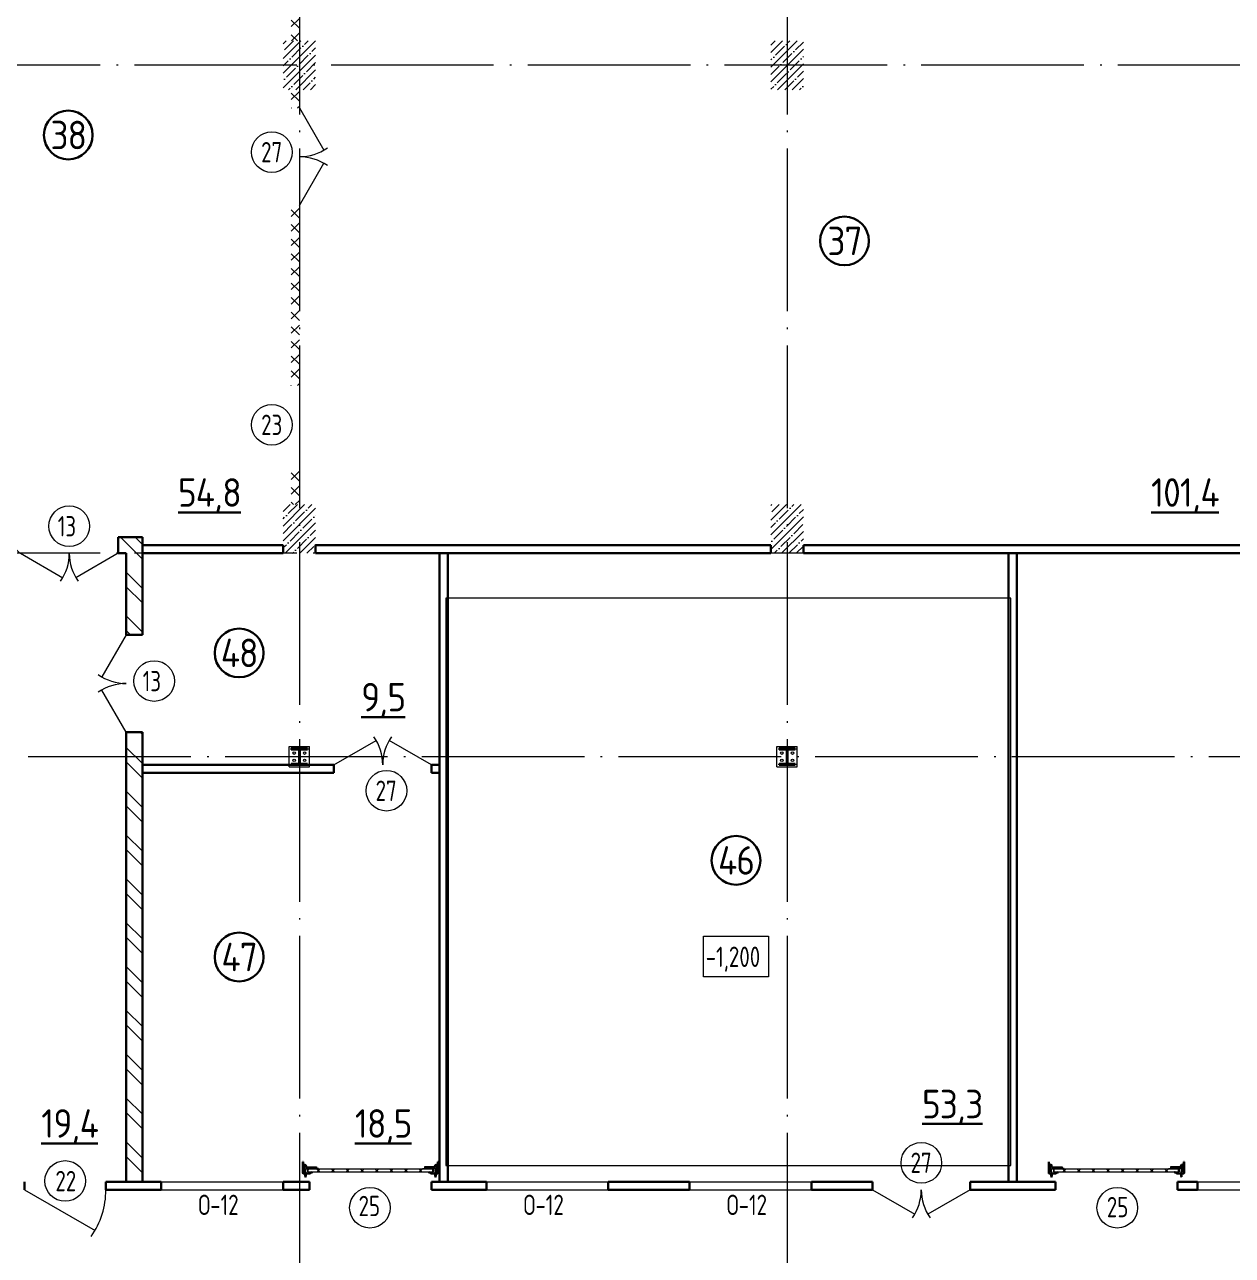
# Model space of a CAD drawing. Extents: x -965262 to 1142518, y -357520 to 71675.
# Drawn here: x -832487 to -817630, y -231983 to -216852 of the extents above; entities that cross this region are included whole.
import ezdxf

# ---------------------------------------------------------------- set-up
doc = ezdxf.new("R2010")
doc.units = 0
doc.header["$LTSCALE"] = 10
doc.linetypes.add('DOTE', pattern=[2.42, 2, -0.2, 0.02, -0.2])
doc.layers.get('0').update_dxf_attribs({"linetype": 'CONTINUOUS', "lineweight": 30})
doc.layers.add('DOTE', color=7, linetype='DOTE', lineweight=9)
doc.styles.add('GOST 2.304', font='isocpeur.ttf', dxfattribs={"width": 0.75, "height": 250})
doc.styles.add('GOST-2.304_Type-B', font='isocpeur.ttf', dxfattribs={"width": 0.9})
doc.styles.get("Standard").update_dxf_attribs({"font": 'isocpeur.ttf', "height": 300})
pattern_1 = [(45, (-832859.33, -273086.6), (-89.80256, 89.80256), []), (45, (-832769.53, -273086.6), (-89.80256, 89.80256), [158.75, -31.75, 0, -31.75])]

# ---------------------------------------------------------------- blocks, each defined once
blk = doc.blocks.new('MC2')
at = {"lineweight": 15}
for p, q in [((68127, 41566), (68127, 39900)), ((69794, 41566), (68127, 41566)), ((69794, 41566), (69794, 39900)), ((69794, 39900), (68127, 39900))]:
    blk.add_line(p, q, dxfattribs=at)
for p, q in [((69627, 41400), (68294, 41400)), ((68294, 41400), (68294, 41320)), ((69627, 41400), (69627, 41320)), ((68934, 41320), (68294, 41320)), ((68934, 41320), (68934, 40146)), ((69627, 41320), (68987, 41320)), ((68987, 41320), (68987, 40146)), ((68934, 40146), (68294, 40146)), ((68294, 40146), (68294, 40066)), ((69627, 40066), (68294, 40066)), ((69627, 40146), (68987, 40146)), ((69627, 40146), (69627, 40066))]:
    blk.add_line(p, q)
for centre in [(68527, 41033), (68527, 40433), (69394, 41033), (69394, 40433)]:
    blk.add_circle(centre, 107, dxfattribs=at)
blk = doc.blocks.new('anchor.bolt')
for p, q in [((-0.07, 0), (-0.07, -0.72)), ((0.07, 0), (0.07, -0.06)), ((-0.1, -0.04), (-0.07, -0.03)), ((-0.1, -0.04), (0.09, -0.06)), ((0.07, -0.07), (-0.1, -0.04)), ((-0.1, -0.11), (-0.07, -0.1)), ((-0.1, -0.11), (0.09, -0.13)), ((0.07, -0.14), (-0.1, -0.11)), ((-0.1, -0.18), (-0.07, -0.17)), ((-0.1, -0.18), (0.09, -0.2)), ((0.07, -0.21), (-0.1, -0.18)), ((-0.1, -0.25), (-0.07, -0.24)), ((-0.1, -0.25), (0.09, -0.27)), ((0.07, -0.28), (-0.1, -0.25)), ((-0.1, -0.32), (-0.07, -0.31)), ((-0.1, -0.32), (0.09, -0.34)), ((0.07, -0.35), (-0.1, -0.32)), ((-0.1, -0.39), (-0.07, -0.38)), ((-0.1, -0.39), (0.09, -0.41)), ((0.07, -0.42), (-0.1, -0.39)), ((-0.1, -0.46), (-0.07, -0.45)), ((-0.1, -0.46), (0.09, -0.48)), ((0.07, -0.49), (-0.1, -0.46)), ((-0.1, -0.53), (-0.07, -0.52)), ((-0.1, -0.53), (0.09, -0.55)), ((0.07, -0.56), (-0.1, -0.53)), ((-0.09, -0.6), (-0.07, -0.59)), ((-0.09, -0.6), (0.09, -0.62)), ((0.07, -0.63), (-0.09, -0.6)), ((-0.07, -0.72), (0, -0.8)), ((-0.04, -0.62), (-0.06, -0.63)), ((-0.06, -0.64), (-0.06, -0.63)), ((-0.06, -0.73), (-0.06, -0.64)), ((0, -0.79), (-0.06, -0.73)), ((-0.01, -0.63), (-0.04, -0.62)), ((-0.03, -0.63), (0, -0.79)), ((-0.03, -0.63), (0.01, -0.78)), ((-0.02, -0.63), (0.01, -0.77)), ((-0.01, -0.63), (0.02, -0.76)), ((0.03, -0.69), (-0.01, -0.63)), ((0, -0.64), (0.03, -0.75)), ((0, -0.8), (0.07, -0.72)), ((0, -0.79), (0.03, -0.74)), ((0.01, -0.66), (0.03, -0.74)), ((0.03, -0.74), (0.03, -0.69)), ((0.07, -0.06), (0.09, -0.06)), ((0.09, -0.06), (0.07, -0.07)), ((0.07, -0.07), (0.07, -0.13)), ((0.07, -0.13), (0.09, -0.13)), ((0.09, -0.13), (0.07, -0.14)), ((0.07, -0.14), (0.07, -0.2)), ((0.07, -0.2), (0.09, -0.2)), ((0.09, -0.2), (0.07, -0.21)), ((0.07, -0.21), (0.07, -0.27)), ((0.07, -0.27), (0.09, -0.27)), ((0.09, -0.27), (0.07, -0.28)), ((0.07, -0.28), (0.07, -0.34)), ((0.07, -0.33), (0.09, -0.34)), ((0.09, -0.34), (0.07, -0.35)), ((0.07, -0.35), (0.07, -0.41)), ((0.07, -0.4), (0.09, -0.41)), ((0.09, -0.41), (0.07, -0.42)), ((0.07, -0.42), (0.07, -0.48)), ((0.07, -0.47), (0.09, -0.48)), ((0.09, -0.48), (0.07, -0.49)), ((0.07, -0.49), (0.07, -0.55)), ((0.07, -0.55), (0.09, -0.55)), ((0.09, -0.55), (0.07, -0.56)), ((0.07, -0.56), (0.07, -0.62)), ((0.09, -0.62), (0.07, -0.63)), ((0.07, -0.62), (0.09, -0.62)), ((0.07, -0.63), (0.07, -0.72))]:
    blk.add_line(p, q)
blk.add_arc((0.16, -0.64), 0.222, 187.9982, 219.836)
blk = doc.blocks.new('Крепеж_ворот')
at = {"lineweight": 15}
h = blk.add_hatch(dxfattribs=at)
h.set_pattern_fill('ANSI31', color=256, scale=2, angle=180)
h.set_pattern_definition([(225, (746089.599, 74802.7244), (4.49013, -4.49013), [])])
h.paths.add_polyline_path([(746087, 74804), (746087, 74802), (746091, 74802), (746094, 74802), (746094, 74804)], flags=17)
h.paths.add_polyline_path([(746116, 74802, 0.165118), (746120, 74803), (746124, 74806, -0.301689), (746131, 74807), (746135, 74805, 0.130081), (746138, 74804), (746142, 74804), (746142, 74806), (746138, 74806, -0.130081), (746136, 74807), (746133, 74809, 0.301689), (746123, 74808), (746118, 74805, -0.165112), (746116, 74804), (746064, 74804, -0.414223), (746061, 74807), (746061, 74868), (746059, 74868), (746059, 74869), (746059, 74870), (746059, 74870), (746059, 74871), (746059, 74872), (746059, 74872), (746059, 74873), (746059, 74874), (746059, 74875), (746059, 74876), (746059, 74876), (746059, 74877), (746059, 74877), (746059, 74878), (746059, 74879), (746059, 74879), (746061, 74879), (746061, 74945), (746058, 74945), (746058, 74807, 0.41422), (746064, 74802)])
h = blk.add_hatch(dxfattribs=at)
h.set_pattern_fill('ANSI31', color=256, scale=2, angle=90)
h.set_pattern_definition([(135, (736343.8085, 75928.334), (-4.490128, -4.490128), [])])
edge = h.paths.add_edge_path()
edge.add_ellipse((746065, 74838), major_axis=(-1.67, 1.67), ratio=1, start_angle=45, end_angle=135, ccw=False)
edge.add_line((746063, 74838), (746063, 74868))
edge.add_line((746063, 74868), (746061, 74868))
edge.add_line((746061, 74868), (746061, 74838))
edge.add_ellipse((746065, 74838), major_axis=(-2.89, 2.89), ratio=1, start_angle=45, end_angle=135)
edge.add_line((746065, 74834), (746097, 74834))
edge.add_line((746097, 74834), (746097, 74836))
edge.add_line((746097, 74836), (746065, 74836))
edge = h.paths.add_edge_path()
edge.add_ellipse((746065, 74890), major_axis=(2.89, 2.89), ratio=1, start_angle=106, end_angle=135)
edge.add_line((746061, 74890), (746061, 74879))
edge.add_line((746061, 74879), (746063, 74879))
edge.add_line((746063, 74879), (746063, 74890))
edge.add_ellipse((746065, 74890), major_axis=(-1.67, 1.67), ratio=1, start_angle=16, end_angle=45, ccw=False)
edge.add_line((746063, 74891), (746070, 74904))
edge.add_ellipse((746079, 74899), major_axis=(7.45, 7.45), ratio=1, start_angle=-3, end_angle=106, ccw=False)
edge.add_line((746087, 74906), (746097, 74894))
edge.add_line((746097, 74894), (746099, 74895))
edge.add_line((746099, 74895), (746088, 74907))
edge.add_ellipse((746079, 74899), major_axis=(8.67, 8.67), ratio=1, start_angle=-3, end_angle=106)
edge.add_line((746068, 74905), (746062, 74892))
h = blk.add_hatch(color=256, dxfattribs=at)
h.dxf.hatch_style = 1
h.paths.add_polyline_path([(746146, 74809), (746143, 74810, 0.10613), (746142, 74810), (746136, 74809, -0.181324), (746135, 74810, 0.335683), (746120, 74809, -0.119126), (746119, 74809, 0.371631), (746118, 74808), (746118, 74808, 0.451909), (746119, 74807, 0.124341), (746121, 74808, -0.343618), (746134, 74808, 0.181324), (746137, 74808), (746143, 74808, -0.110452), (746143, 74808), (746147, 74807, -0.710497), (746147, 74805), (746143, 74804), (746136, 74804, -0.178994), (746133, 74805, 0.369834), (746130, 74805, -0.178993), (746127, 74804), (746122, 74804, 0.120709), (746122, 74804), (746120, 74803, -0.017147), (746119, 74802, 0.538795), (746120, 74802), (746127, 74802, 0.207608), (746131, 74804, -0.433918), (746132, 74804, 0.207608), (746135, 74802), (746143, 74802, 0.079707), (746143, 74802), (746148, 74804, 0.461502), (746149, 74807, -0.250825), (746149, 74808, -0.128039), (746173, 74816, 0.416657), (746174, 74816), (746174, 74817, 0.409849), (746173, 74817, 0.127248)])
for p, q in [((746058, 74807), (746058, 74945)), ((746058, 74945), (746061, 74945)), ((746061, 74879), (746061, 74945)), ((746068, 74905), (746062, 74892)), ((746070, 74904), (746063, 74891)), ((746087, 74906), (746097, 74894)), ((746088, 74907), (746099, 74895)), ((746059, 74879), (746063, 74879)), ((746059, 74868), (746059, 74879)), ((746059, 74868), (746063, 74868)), ((746061, 74879), (746061, 74890)), ((746061, 74807), (746061, 74868)), ((746061, 74838), (746061, 74868)), ((746063, 74838), (746063, 74890)), ((746064, 74883), (746063, 74883)), ((746064, 74865), (746063, 74865)), ((746064, 74883), (746064, 74874)), ((746067, 74880), (746064, 74883)), ((746064, 74875), (746064, 74873)), ((746064, 74874), (746064, 74865)), ((746067, 74868), (746064, 74865)), ((746064, 74804), (746116, 74804)), ((746064, 74802), (746116, 74802)), ((746097, 74836), (746065, 74836)), ((746097, 74834), (746065, 74834)), ((746067, 74880), (746067, 74875)), ((746067, 74873), (746067, 74868)), ((746079, 74806), (746102, 74806)), ((746079, 74806), (746079, 74804)), ((746079, 74804), (746102, 74804)), ((746082, 74814), (746081, 74813)), ((746081, 74813), (746081, 74806)), ((746099, 74814), (746082, 74814)), ((746086, 74813), (746086, 74806)), ((746095, 74813), (746095, 74806)), ((746097, 74894), (746099, 74895)), ((746097, 74834), (746097, 74836)), ((746099, 74814), (746100, 74813)), ((746100, 74813), (746100, 74806)), ((746102, 74806), (746102, 74804)), ((746118, 74805), (746123, 74808)), ((746120, 74803), (746124, 74806)), ((746135, 74805), (746131, 74807)), ((746136, 74807), (746133, 74809)), ((746142, 74806), (746138, 74806)), ((746138, 74804), (746142, 74804)), ((746142, 74806), (746142, 74804)), ((746142, 74804), (746142, 74806)), ((746143, 74804), (746147, 74805)), ((746143, 74802), (746148, 74804)), ((746174, 74817), (746174, 74816))]:
    blk.add_line(p, q)
for p, q in [((746073, 74842), (746073, 74905)), ((746087, 74899), (746087, 74898)), ((746061, 74879), (746061, 74881)), ((746061, 74834), (746061, 74868)), ((746063, 74883), (746063, 74874)), ((746063, 74874), (746063, 74865)), ((746073, 74896), (746077, 74892)), ((746073, 74851), (746077, 74855)), ((746074, 74886), (746074, 74861)), ((746074, 74880), (746076, 74880)), ((746074, 74867), (746076, 74867)), ((746076, 74886), (746076, 74883)), ((746076, 74883), (746076, 74886)), ((746076, 74886), (746077, 74886)), ((746076, 74864), (746076, 74883)), ((746077, 74873), (746076, 74880)), ((746076, 74880), (746076, 74867)), ((746077, 74873), (746076, 74867)), ((746076, 74864), (746076, 74861)), ((746076, 74864), (746076, 74861)), ((746076, 74861), (746077, 74861)), ((746077, 74886), (746077, 74892)), ((746077, 74861), (746077, 74855)), ((746081, 74898), (746081, 74886)), ((746081, 74849), (746081, 74861)), ((746087, 74898), (746082, 74898)), ((746082, 74886), (746087, 74886)), ((746082, 74861), (746087, 74861)), ((746087, 74849), (746082, 74849)), ((746087, 74886), (746087, 74898)), ((746087, 74886), (746098, 74886)), ((746087, 74849), (746087, 74861)), ((746087, 74861), (746098, 74861)), ((746087, 74847), (746087, 74849)), ((746099, 74885), (746099, 74883)), ((746099, 74883), (746099, 74864)), ((746099, 74882), (746100, 74882)), ((746099, 74865), (746100, 74865)), ((746099, 74862), (746099, 74864)), ((746100, 74861), (746100, 74886)), ((746100, 74886), (746110, 74886)), ((746100, 74861), (746110, 74861)), ((746110, 74861), (746110, 74886)), ((746110, 74881), (746225, 74881)), ((746110, 74865), (746212, 74865)), ((746114, 74877), (746225, 74877)), ((746250, 74859), (746250, 74863))]:
    blk.add_line(p, q, dxfattribs=at)
at = {"lineweight": 15, "ltscale": 0.5}
for p, q in [((746076, 74886), (746074, 74886)), ((746076, 74861), (746074, 74861))]:
    blk.add_line(p, q, dxfattribs=at)
at = {"lineweight": 15, "extrusion": (-1.7375e-14, 1, 0)}
for p, q in [((746113, 74884), (746225, 74884)), ((746113, 74863), (746113, 74884)), ((746113, 74863), (746136, 74863)), ((746117, 74857), (746117, 74829)), ((746117, 74826), (746119, 74823)), ((746119, 74823), (746123, 74825)), ((746121, 74857), (746121, 74829)), ((746123, 74825), (746121, 74828)), ((746123, 74863), (746123, 74863)), ((746250, 74863), (746123, 74863)), ((746250, 74859), (746123, 74859)), ((746124, 74840), (746124, 74849)), ((746136, 74882), (746157, 74882)), ((746136, 74863), (746136, 74882)), ((746157, 74882), (746157, 74863)), ((746157, 74863), (746212, 74863))]:
    blk.add_line(p, q, dxfattribs=at)
at = {"lineweight": 15, "ltscale": 0.5, "extrusion": (-1.7375e-14, 1, 0)}
for p, q in [((746113, 74880), (746225, 74880)), ((746136, 74866), (746113, 74866)), ((746115, 74871), (746120, 74871)), ((746121, 74857), (746117, 74857)), ((746117, 74852), (746117, 74854)), ((746121, 74840), (746117, 74840)), ((746117, 74837), (746117, 74835)), ((746121, 74829), (746117, 74829)), ((746120, 74839), (746120, 74850)), ((746124, 74848), (746120, 74848)), ((746124, 74841), (746120, 74841)), ((746123, 74869), (746123, 74863)), ((746123, 74863), (746123, 74859)), ((746140, 74863), (746140, 74859)), ((746153, 74863), (746153, 74859)), ((746212, 74866), (746157, 74866)), ((746173, 74863), (746173, 74859))]:
    blk.add_line(p, q, dxfattribs=at)
at = {"lineweight": 15, "extrusion": (-2.77556e-16, -1, 0)}
for p, q in [((746225, 74866), (746114, 74866)), ((746128, 74866), (746128, 74863)), ((746138, 74866), (746138, 74863)), ((746164, 74866), (746164, 74863)), ((746174, 74866), (746174, 74863)), ((746201, 74866), (746201, 74863)), ((746210, 74866), (746210, 74863)), ((746225, 74884), (746225, 74863))]:
    blk.add_line(p, q, dxfattribs=at)
at = {"extrusion": (-1, -4.26669e-14, 0)}
for p, q in [((746118, 74808), (746118, 74808)), ((746136, 74809), (746142, 74810)), ((746143, 74808), (746137, 74808)), ((746143, 74810), (746146, 74809)), ((746147, 74807), (746143, 74808))]:
    blk.add_line(p, q, dxfattribs=at)
at = {"extrusion": (-1, -4.2422e-14, 1.22461e-16)}
for p, q in [((746119, 74803), (746122, 74804)), ((746127, 74802), (746120, 74802)), ((746122, 74804), (746127, 74804)), ((746143, 74802), (746135, 74802)), ((746136, 74804), (746143, 74804))]:
    blk.add_line(p, q, dxfattribs=at)
at = {"lineweight": 15}
for centre, radius, start, end in [((746079, 74899), 8.28, 0, 136.0097), ((746079, 74847), 8.28, 223.9903, 0), ((746077, 74883), 0.956, 180, 270), ((746077, 74883), 0.75, 180, 270), ((746077, 74864), 0.956, 90, 180), ((746077, 74864), 0.75, 90, 180), ((746076, 74892), 0.375, 0, 45), ((746076, 74855), 0.375, 315, 0), ((746082, 74898), 0.375, 91, 180), ((746082, 74886), 0.75, 180, 270), ((746082, 74861), 0.75, 90, 180), ((746082, 74849), 0.375, 180, 269), ((746098, 74885), 0.375, 0, 90), ((746098, 74862), 0.375, 270, 0), ((746123, 74857), 5.92, 90, 180), ((746123, 74829), 5.92, 180, 199.6464), ((746123, 74857), 1.87, 90, 180), ((746129, 74855), 8.15, 194.9986, 233.9214), ((746129, 74833), 8.15, 126.0786, 165.0014), ((746123, 74829), 1.87, 180, 185.5313)]:
    blk.add_arc(centre, radius, start, end, dxfattribs=at)
for centre, radius, start, end in [((746064, 74807), 5.62, 180, 270), ((746064, 74807), 3.11, 180, 270), ((746082, 74804), 10.4, 68.2753, 87.8782), ((746091, 74798), 16.2, 73.306, 107.292), ((746099, 74804), 10.4, 92.1218, 111.7247), ((746116, 74807), 3.11, 270, 307.5043), ((746116, 74807), 5.62, 270, 307.5043), ((746119, 74808), 0.586, 91.7247, 173.2711), ((746119, 74807), 0.586, 173.2711, 270.547), ((746118, 74812), 3.52, 271.7247, 298.8983), ((746118, 74812), 5.21, 270.547, 298.8983), ((746128, 74799), 12.4, 54.8903, 129.1143), ((746128, 74799), 10.7, 54.8903, 130.7448), ((746128, 74801), 8.97, 60.3534, 127.5043), ((746128, 74801), 8.97, 60.3534, 127.5043), ((746128, 74801), 8.97, 60.3534, 127.5043), ((746128, 74801), 6.46, 60.3534, 127.5043), ((746136, 74811), 3.54, 234.8903, 276), ((746136, 74811), 1.86, 234.8903, 276), ((746138, 74810), 5.62, 240.3534, 270), ((746138, 74810), 3.11, 240.3534, 270), ((746143, 74810), 0.292, 71.7675, 96), ((746143, 74808), 0.292, 70.7873, 96), ((746176, 74761), 56.8, 93.2805, 122.2878), ((746147, 74806), 0.562, 289.2127, 70.7873), ((746147, 74806), 2.25, 288.2291, 27.3228), ((746176, 74765), 50.3, 93.6593, 122.8448), ((746150, 74807), 0.586, 151, 207.3228), ((746173, 74817), 0.6, 4.1357, 93.2805), ((746173, 74816), 0.6, 273.6593, 4.1357)]:
    blk.add_arc(centre, radius, start, end)
at = {"lineweight": 15, "ltscale": 0.5}
for centre, radius, start, end in [((746119, 74852), 2.25, 195, 270), ((746119, 74836), 2.25, 90, 165), ((746119, 74850), 0.375, 0, 90), ((746119, 74839), 0.375, 270, 0)]:
    blk.add_arc(centre, radius, start, end, dxfattribs=at)
at = {"extrusion": (-1.22461e-16, -5.20252e-30, -1)}
for centre, radius, start, end in [((-746120, 74802), 0.187, 270, 62.4687), ((-746122, 74803), 0.586, 62.4687, 90), ((-746127, 74809), 4.69, 229.4077, 270), ((-746127, 74807), 4.69, 223.0863, 270), ((-746131, 74803), 2.32, 49.4077, 130.5923), ((-746131, 74803), 0.637, 43.0863, 136.9137), ((-746135, 74807), 4.69, 270, 316.9137), ((-746136, 74809), 4.69, 270, 310.5923), ((-746143, 74804), 0.292, 250.7873, 270), ((-746143, 74802), 0.292, 251.7709, 270)]:
    blk.add_arc(centre, radius, start, end, dxfattribs=at)
at = {"extrusion": (0, 0, -1)}
for centre, major_axis, start_param, end_param in [((746079, 74899), (8.67, 8.67), 4.433136, 6.335545), ((746079, 74899), (7.45, 7.45), 4.433136, 6.335545), ((746065, 74890), (2.89, 2.89), 3.926991, 4.433136), ((746065, 74838), (-2.89, 2.89), 3.926991, 5.497787), ((746065, 74890), (-1.67, 1.67), 5.497787, 6.003933), ((746065, 74838), (-1.67, 1.67), 3.926991, 5.497787)]:
    blk.add_ellipse(centre, major_axis=major_axis, ratio=1, start_param=start_param, end_param=end_param, dxfattribs=at)
for points in [[(746067, 74875), (746066, 74875), (746064, 74875)], [(746064, 74873), (746066, 74873), (746067, 74873)]]:
    blk.add_rational_spline(points, [1, 1.01284142743, 1], degree=2)
at = {"lineweight": 15, "ltscale": 0.5}
for points, knots in [([(746115, 74871), (746115, 74871), (746114, 74871), (746114, 74871), (746114, 74872), (746113, 74872), (746113, 74872), (746113, 74873), (746113, 74873), (746113, 74873)], [0.37141352, 0.37141352, 0.37141352, 0.37141352, 0.39402571, 0.39402571, 0.41663789, 0.41663789, 0.43959523, 0.43959523, 0.46255257, 0.46255257, 0.46255257, 0.46255257]), ([(746123, 74869), (746123, 74869), (746123, 74869), (746122, 74870), (746122, 74870), (746122, 74871), (746122, 74871), (746121, 74871), (746121, 74871), (746120, 74871)], [0.28027447, 0.28027447, 0.28027447, 0.28027447, 0.30323181, 0.30323181, 0.32618916, 0.32618916, 0.34880134, 0.34880134, 0.37141352, 0.37141352, 0.37141352, 0.37141352])]:
    blk.add_open_spline(points, degree=3, knots=knots, dxfattribs=at)
at = {"lineweight": 15}
for points in [[(746117, 74827), (746117, 74827), (746117, 74826), (746117, 74826)], [(746121, 74828), (746121, 74828), (746121, 74828), (746121, 74829)]]:
    blk.add_open_spline(points, degree=3, dxfattribs=at)
at = {"xscale": -50.80000000000001, "yscale": 50.80000000000001, "zscale": 50.80000000000001}
blk.add_blockref('anchor.bolt', (746091, 74804), dxfattribs=at)

msp = doc.modelspace()

# ---------------------------------------------------------------- hatches: boundary and pattern name
at = {"lineweight": 15}
h = msp.add_hatch(dxfattribs=at)
h.set_pattern_fill('ANSI37', color=30, scale=40, style=0)
h.set_pattern_definition([(45, (-814350.5, -221415.8), (-89.80256, 89.80256), []), (135, (-814350.5, -221415.8), (-89.80256, -89.80256), [])])
h.paths.add_polyline_path([(-814227.4, -221352.5), (-814527.4, -221352.5), (-814527.4, -221452.5), (-814227.4, -221452.5)])
h.paths.add_polyline_path([(-829107.4, -209002.4), (-829207.4, -209002.4), (-829207.4, -209152.4), (-829107.4, -209152.4)], flags=17)
h.paths.add_polyline_path([(-829107.4, -210052.4), (-829207.4, -210052.4), (-829207.4, -210202.4), (-829107.4, -210202.4)])
h.paths.add_polyline_path([(-827556.9, -220677.1), (-827656.9, -220677.1), (-827656.9, -220777.1), (-827656.9, -220877.1), (-827556.9, -220877.1)], flags=17)
h.paths.add_polyline_path([(-827656.9, -220777.1), (-827756.9, -220777.1), (-829107.4, -220777.1), (-829107.4, -220877.1), (-827656.9, -220877.1)], flags=17)
h.paths.add_polyline_path([(-827656.9, -219077.1), (-829107.4, -219077.1), (-829107.4, -219177.1), (-827656.9, -219177.1)], flags=17)
h.paths.add_polyline_path([(-827556.9, -219077.1), (-827656.9, -219077.1), (-827656.9, -219177.1), (-827656.9, -219277.1), (-827556.9, -219277.1)], flags=17)
h.paths.add_polyline_path([(-829107.4, -213552.1), (-829207.4, -213552.1), (-829207.4, -213652.1), (-829107.4, -213652.1)])
h.paths.add_polyline_path([(-829107.4, -214552.1), (-829207.4, -214552.1), (-829207.4, -214652.1), (-829107.4, -214652.1)], flags=17)
h.paths.add_polyline_path([(-829107.4, -206352.1), (-829207.4, -206352.1), (-829207.4, -206552.1), (-829107.4, -206552.1)], flags=17)
h.paths.add_polyline_path([(-829107.4, -208352.1), (-829207.4, -208352.1), (-829207.4, -208552.1), (-829107.4, -208552.1)])
h.paths.add_polyline_path([(-813327.4, -221352.5), (-813328.3, -221352.5), (-813328.3, -221452.5), (-813327.4, -221452.5)])
h.paths.add_polyline_path([(-814227.4, -221352.5), (-814228.3, -221352.5), (-814228.3, -221452.5), (-814227.4, -221452.5)])
h.paths.add_polyline_path([(-816907.4, -214219.4), (-817007.4, -214219.4), (-817007.4, -214222.1), (-816907.4, -214222.1)], flags=17)
h.paths.add_polyline_path([(-817007.4, -214219.4), (-817107.4, -214219.4), (-817107.4, -214222.1), (-817007.4, -214222.1)], flags=17)
h.paths.add_polyline_path([(-817107.4, -214219.4), (-817672.4, -214219.4), (-817672.4, -214222.1), (-817107.4, -214222.1)], flags=16)
h.paths.add_polyline_path([(-817107.4, -214319.4), (-817672.4, -214319.4), (-817672.4, -214322.1), (-817107.4, -214322.1)])
h.paths.add_polyline_path([(-817007.4, -214319.4), (-817107.4, -214319.4), (-817107.4, -214322.1), (-817007.4, -214322.1)])
h.paths.add_polyline_path([(-822162.4, -214219.4), (-822262.4, -214219.4), (-822262.4, -214222.1), (-822162.4, -214222.1)])
h.paths.add_polyline_path([(-821672.4, -214219.4), (-822162.4, -214219.4), (-822162.4, -214222.1), (-821672.4, -214222.1)], flags=17)
h.paths.add_polyline_path([(-821672.4, -214319.4), (-822162.4, -214319.4), (-822162.4, -214322.1), (-821672.4, -214322.1)])
h.paths.add_polyline_path([(-828107.4, -215209.4), (-829107.4, -215209.4), (-829107.4, -215212.1), (-828107.4, -215212.1)])
h.paths.add_polyline_path([(-822162.4, -215209.4), (-823107.4, -215209.4), (-823107.4, -215212.1), (-822162.4, -215212.1)])
h.paths.add_polyline_path([(-823107.4, -215209.4), (-823139.9, -215209.4), (-824107.4, -215209.4), (-824107.4, -215212.1), (-823139.9, -215212.1), (-823107.4, -215212.1)])
h.paths.add_polyline_path([(-828107.4, -215109.4), (-829107.4, -215109.4), (-829107.4, -215112.1), (-828107.4, -215112.1)])
h.paths.add_polyline_path([(-823139.9, -215109.4), (-824107.4, -215109.4), (-824107.4, -215112.1), (-823139.9, -215112.1)], flags=17)
h.paths.add_polyline_path([(-823107.4, -215109.4), (-823139.9, -215109.4), (-823139.9, -215112.1), (-823107.4, -215112.1)], flags=16)
h.paths.add_polyline_path([(-822162.4, -215109.4), (-822262.4, -215109.4), (-823107.4, -215109.4), (-823107.4, -215112.1), (-822162.4, -215112.1)], flags=17)
h.paths.add_polyline_path([(-828107.4, -215109.4), (-828139.9, -215109.4), (-828139.9, -215209.4), (-828107.4, -215209.4)])
h.paths.add_polyline_path([(-824107.4, -215109.4), (-824139.9, -215109.4), (-824139.9, -215209.4), (-824107.4, -215209.4)], flags=16)
h.paths.add_polyline_path([(-829307.4, -213162.1), (-829707.4, -213162.1), (-829707.4, -213164.3), (-829307.4, -213164.3)])
h.paths.add_polyline_path([(-833707.4, -213162.1), (-834497.4, -213162.1), (-834497.4, -213164.3), (-833707.4, -213164.3)])
h.paths.add_polyline_path([(-833707.4, -213062.1), (-834707.4, -213062.1), (-834707.4, -213064.3), (-833707.4, -213064.3)])
h.paths.add_polyline_path([(-829207.4, -213062.1), (-829707.4, -213062.1), (-829707.4, -213064.3), (-829207.4, -213064.3)])
h.paths.add_polyline_path([(-829107.4, -215909.9), (-829207.4, -215909.9), (-829207.4, -215912.1), (-829107.4, -215912.1)])
h.paths.add_polyline_path([(-829107.4, -215309.9), (-829207.4, -215309.9), (-829207.4, -215312.1), (-829107.4, -215312.1)])
h.paths.add_polyline_path([(-829107.4, -209152.4), (-829207.4, -209152.4), (-829207.4, -209159.4), (-829107.4, -209159.4)])
h.paths.add_polyline_path([(-829107.4, -210052.4), (-829207.4, -210052.4), (-829207.4, -210059.4), (-829107.4, -210059.4)], flags=17)
h.paths.add_polyline_path([(-833857.4, -205152.1), (-834407.4, -205152.1), (-834407.4, -205252.1), (-833857.4, -205252.1)])
h.paths.add_polyline_path([(-829307.4, -205152.1), (-829857.4, -205152.1), (-829857.4, -205252.1), (-829307.4, -205252.1)])
h.paths.add_polyline_path([(-828107.4, -205152.1), (-828907.4, -205152.1), (-828907.4, -205252.1), (-828107.4, -205252.1)])
h.paths.add_polyline_path([(-823307.4, -205152.1), (-824107.4, -205152.1), (-824107.4, -205252.1), (-823307.4, -205252.1)])
h.paths.add_polyline_path([(-822107.4, -205152.1), (-822907.4, -205152.1), (-822907.4, -205252.1), (-822107.4, -205252.1)])
h.paths.add_polyline_path([(-817307.4, -205152.1), (-818107.4, -205152.1), (-818107.4, -205252.1), (-817307.4, -205252.1)])
h.paths.add_polyline_path([(-816307.2, -205152.1), (-816907.4, -205152.1), (-816907.4, -205252.1), (-816307.2, -205252.1)])
h.paths.add_polyline_path([(-812707, -205152.1), (-813307.2, -205152.1), (-813307.2, -205252.1), (-812707, -205252.1)])
h.paths.add_polyline_path([(-812607, -204951.7), (-812707, -204951.7), (-812707, -205951.7), (-812607, -205951.7)])
h.paths.add_polyline_path([(-812607, -203502.1), (-812707, -203502.1), (-812707, -203951.7), (-812607, -203951.7)])
h.paths.add_polyline_path([(-812507, -203402.1), (-812707, -203402.1), (-812707, -203502.1), (-812507, -203502.1)])
h.paths.add_polyline_path([(-811157.4, -203402.1), (-811607, -203402.1), (-811607, -203502.1), (-811507, -203502.1), (-811157.4, -203502.1)])
h.paths.add_polyline_path([(-812607, -207951.7), (-812707, -207951.7), (-812707, -208951.7), (-812607, -208951.7), (-812607, -208851.7)])
h.paths.add_polyline_path([(-812507, -208951.7), (-812607, -208951.7), (-812707, -208951.7), (-812707, -209051.7), (-812507, -209051.7)])
h.paths.add_polyline_path([(-811157.4, -208951.7), (-811257.4, -208951.7), (-811607, -208951.7), (-811607, -209051.7), (-811157.4, -209051.7)])
h.paths.add_polyline_path([(-829107.4, -205652.1), (-829207.4, -205652.1), (-829207.4, -206552.1), (-829107.4, -206552.1)])
h.paths.add_polyline_path([(-829107.4, -208552.1), (-829207.4, -208552.1), (-829207.4, -209159.4), (-829107.4, -209159.4)])
h.paths.add_polyline_path([(-829107.4, -210059.4), (-829207.4, -210059.4), (-829207.4, -210159.4), (-829207.4, -210552.1), (-829107.4, -210552.1)])
h.paths.add_polyline_path([(-829107.4, -210552.1), (-829207.4, -210552.1), (-829207.4, -211052.1), (-829107.4, -211052.1)])
h.paths.add_polyline_path([(-829107.4, -211652.1), (-829207.4, -211652.1), (-829207.4, -212552.1), (-829107.4, -212552.1)])
h.paths.add_polyline_path([(-829107.4, -212552.1), (-829207.4, -212552.1), (-829207.4, -213552.1), (-829107.4, -213552.1)])
h.paths.add_polyline_path([(-829207.4, -213064.3), (-829707.4, -213064.3), (-829707.4, -213164.3), (-829207.4, -213164.3)])
h.paths.add_polyline_path([(-833707.4, -213064.3), (-834707.4, -213064.3), (-834707.4, -213164.3), (-833707.4, -213164.3)])
h.paths.add_polyline_path([(-829107.4, -214552.1), (-829207.4, -214552.1), (-829207.4, -215309.9), (-829107.4, -215309.9)])
h.paths.add_polyline_path([(-828139.9, -215109.4), (-829107.4, -215109.4), (-829107.4, -215209.4), (-828139.9, -215209.4)])
h.paths.add_polyline_path([(-823139.9, -215109.4), (-824139.9, -215109.4), (-824139.9, -215209.4), (-823139.9, -215209.4)])
h.paths.add_polyline_path([(-822162.4, -215109.4), (-822262.4, -215109.4), (-823139.9, -215109.4), (-823139.9, -215209.4), (-822162.4, -215209.4)])
h.paths.add_polyline_path([(-822162.4, -214219.4), (-822262.4, -214219.4), (-822262.4, -215109.4), (-822162.4, -215109.4)])
h.paths.add_polyline_path([(-821672.4, -214219.4), (-822162.4, -214219.4), (-822162.4, -214319.4), (-821672.4, -214319.4)])
h.paths.add_polyline_path([(-817007.4, -214219.4), (-817672.4, -214219.4), (-817672.4, -214319.4), (-817007.4, -214319.4)])
h.paths.add_polyline_path([(-816907.4, -214219.4), (-817007.4, -214219.4), (-817007.4, -214319.4), (-817007.4, -214419.4), (-817007.4, -215052.1), (-816907.4, -215052.1)])
h.paths.add_polyline_path([(-816907.4, -216052.1), (-817007.4, -216052.1), (-817007.4, -217052.1), (-816907.4, -217052.1)])
h.paths.add_polyline_path([(-816907.4, -217652.1), (-817007.4, -217652.1), (-817007.4, -218652.1), (-816907.4, -218652.1)])
h.paths.add_polyline_path([(-816907.4, -220652.1), (-817007.4, -220652.1), (-817007.4, -221452.5), (-816907.4, -221452.5)])
h.paths.add_polyline_path([(-815907.4, -221352.5), (-816907.4, -221352.5), (-816907.4, -221452.5), (-815907.4, -221452.5)])
h.paths.add_polyline_path([(-814228.3, -221352.5), (-814907.4, -221352.5), (-814907.4, -221452.5), (-814228.3, -221452.5)])
h.paths.add_polyline_path([(-813103.4, -221352.5), (-813328.3, -221352.5), (-813328.3, -221452.5), (-813228.3, -221452.5), (-813103.4, -221452.5)])
h.paths.add_polyline_path([(-829107.4, -222287.1), (-829207.4, -222287.1), (-829207.4, -222387.1), (-829207.4, -222752.1), (-829107.4, -222752.1)])
h.paths.add_polyline_path([(-829107.4, -221202.1), (-829207.4, -221202.1), (-829207.4, -221287.1), (-829107.4, -221287.1)])
h.paths.add_polyline_path([(-829107.4, -220202.1), (-829207.4, -220202.1), (-829207.4, -221202.1), (-829107.4, -221202.1)])
h.paths.add_polyline_path([(-827656.9, -220777.1), (-827756.9, -220777.1), (-829107.4, -220777.1), (-829107.4, -220877.1), (-827656.9, -220877.1)])
h.paths.add_polyline_path([(-827556.9, -220677.1), (-827656.9, -220677.1), (-827656.9, -220777.1), (-827656.9, -220877.1), (-827556.9, -220877.1)], flags=17)
h.paths.add_polyline_path([(-829107.4, -219202.1), (-829207.4, -219202.1), (-829207.4, -220202.1), (-829107.4, -220202.1)])
h.paths.add_polyline_path([(-829107.4, -219077.1), (-829207.4, -219077.1), (-829207.4, -219177.1), (-829207.4, -219202.1), (-829107.4, -219202.1)])
h.paths.add_polyline_path([(-827656.9, -219077.1), (-829107.4, -219077.1), (-829107.4, -219177.1), (-827656.9, -219177.1)])
h.paths.add_polyline_path([(-827556.9, -219077.1), (-827656.9, -219077.1), (-827656.9, -219177.1), (-827656.9, -219277.1), (-827556.9, -219277.1)], flags=17)
h.paths.add_polyline_path([(-829107.4, -217652.1), (-829207.4, -217652.1), (-829207.4, -217877.1), (-829107.4, -217877.1)])
h.paths.add_polyline_path([(-829107.4, -216552.1), (-829207.4, -216552.1), (-829207.4, -217052.1), (-829107.4, -217052.1)])
h.paths.add_polyline_path([(-829107.4, -215909.9), (-829207.4, -215909.9), (-829207.4, -216010.4), (-829207.4, -216552.1), (-829107.4, -216552.1)])
h.paths.add_polyline_path([(-829307.4, -213164.4), (-829207.4, -213164.4), (-829207.4, -213162.1), (-829307.4, -213162.1)])
h.paths.add_polyline_path([(-834497.4, -213164.4), (-834707.4, -213164.4), (-834707.4, -213162.1), (-834497.4, -213162.1)])
h.paths.add_polyline_path([(-822162.4, -215112.1), (-822262.4, -215112.1), (-822262.4, -215109.4), (-822162.4, -215109.4)])
h = msp.add_hatch(dxfattribs=at)
h.set_pattern_fill('ANSI35', color=256, scale=20, style=0)
h.set_pattern_definition(pattern_1)
h.paths.add_polyline_path([(-828907.4, -217052.1), (-829307.4, -217052.1), (-829307.4, -217652.1), (-828907.4, -217652.1)])
h = msp.add_hatch(dxfattribs=at)
h.set_pattern_fill('ANSI35', color=256, scale=20, style=0)
h.set_pattern_definition(pattern_1)
h.paths.add_polyline_path([(-822907.4, -217052.1), (-823307.4, -217052.1), (-823307.4, -217652.1), (-822907.4, -217652.1)])
h = msp.add_hatch(dxfattribs=at)
h.set_pattern_fill('ANSI32', color=4, scale=40, angle=90)
h.set_pattern_definition([(135, (-1272135.8, -304976.27), (-269.40768, -269.40768), []), (135, (-1272135.8, -304796.67), (-269.40768, -269.40768), [])])
h.paths.add_polyline_path([(-810807.4, -223352.1), (-810477.4, -223352.1), (-810477.4, -223152.1), (-810907.4, -223152.1), (-810907.4, -223352.1), (-811007.4, -223352.1), (-811007.4, -224177.1), (-810807.4, -224177.1)])
h.paths.add_polyline_path([(-808847.4, -222542.1), (-808647.4, -222542.1), (-808647.4, -224177.1), (-808847.4, -224177.1), (-808847.4, -223352.1), (-809277.4, -223352.1), (-809277.4, -223152.1), (-808847.4, -223152.1)])
h.paths.add_polyline_path([(-835757.4, -223840.3), (-835778.9, -223804.5), (-835757.4, -223791.6), (-835757.4, -223352.1), (-834807.4, -223352.1), (-834807.4, -223152.1), (-835957.4, -223152.1), (-835957.4, -226152.1), (-834962.4, -226152.1), (-834962.4, -225952.1), (-834982.4, -225952.1), (-834982.4, -225977.1), (-835232.4, -225977.1), (-835232.4, -225952.1), (-835757.4, -225952.1)])
h.paths.add_polyline_path([(-832537.4, -223152.1), (-834407.4, -223152.1), (-834407.4, -223352.1), (-832537.4, -223352.1)])
h.paths.add_polyline_path([(-832737.4, -225952.1), (-833762.4, -225952.1), (-833762.4, -226152.1), (-832937.4, -226152.1), (-832937.4, -231077.1), (-832737.4, -231077.1)])
h.paths.add_polyline_path([(-831037.4, -225552.1), (-831237.4, -225552.1), (-831237.4, -231077.1), (-831037.4, -231077.1)])
h.paths.add_polyline_path([(-831037.4, -223152.1), (-831337.4, -223152.1), (-831337.4, -223352.1), (-831237.4, -223352.1), (-831237.4, -224352.1), (-831037.4, -224352.1)])
h.paths.add_polyline_path([(-810807.4, -225377.1), (-811007.4, -225377.1), (-811007.4, -225727.1), (-810982.4, -225727.1), (-810982.4, -225977.1), (-811007.4, -225977.1), (-811007.4, -231077.1), (-810807.4, -231077.1)])
h.paths.add_polyline_path([(-808647.4, -225377.1), (-808847.4, -225377.1), (-808847.4, -231077.1), (-808647.4, -231077.1)])
h = msp.add_hatch(dxfattribs=at)
h.set_pattern_fill('ANSI35', color=256, scale=20, style=0)
h.set_pattern_definition(pattern_1)
h.paths.add_polyline_path([(-828907.4, -222752.1), (-829307.4, -222752.1), (-829307.4, -223352.1), (-828907.4, -223352.1)])
h = msp.add_hatch(dxfattribs=at)
h.set_pattern_fill('ANSI35', color=256, scale=20, style=0)
h.set_pattern_definition(pattern_1)
h.paths.add_polyline_path([(-822907.4, -222752.1), (-823307.4, -222752.1), (-823307.4, -223352.1), (-822907.4, -223352.1)])
h = msp.add_hatch(dxfattribs=at)
h.set_pattern_fill('ANSI37', color=256, scale=40, angle=90)
h.set_pattern_definition([(135, (-829592.01, -230940.33), (-89.8026, -89.8026), []), (225, (-829592.01, -230940.33), (89.8026, -89.8026), [])])
h.paths.add_polyline_path([(-828998.8, -230921.2), (-830098.8, -230921.2), (-830098.8, -230961.2), (-828998.8, -230961.2)], flags=16)
h.paths.add_polyline_path([(-827466.1, -230921.2), (-830098.8, -230921.2), (-830098.8, -230961.2), (-827466.1, -230961.2)])
h = msp.add_hatch(dxfattribs=at)
h.set_pattern_fill('ANSI37', color=256, scale=40, angle=90)
h.set_pattern_definition([(135, (-820417.01, -230940.33), (-89.8026, -89.8026), []), (225, (-820417.01, -230940.33), (89.8026, -89.8026), [])])
h.paths.add_polyline_path([(-819823.8, -230921.2), (-820923.8, -230921.2), (-820923.8, -230961.2), (-819823.8, -230961.2)], flags=16)
h.paths.add_polyline_path([(-818291.1, -230921.2), (-820923.8, -230921.2), (-820923.8, -230961.2), (-818291.1, -230961.2)])

# ---------------------------------------------------------------- linework, layer by layer
for p, q in [((-829107.4, -217877.1, -1759.8), (-828807.4, -218396.7, -1759.8)), ((-829107.4, -219077.1, -1759.8), (-828807.4, -218557.5, -1759.8)), ((-832537.4, -223352.1, -1808.5), (-832017.8, -223652.1, -1808.5)), ((-831337.4, -223352.1, -1808.5), (-831857, -223652.1, -1808.5)), ((-831237.4, -224352.1, -1808.5), (-831537.4, -224871.7, -1808.5)), ((-831237.4, -225552.1, -1808.5), (-831537.4, -225032.5, -1808.5)), ((-828682.4, -225952.1, -1808.5), (-828162.8, -225652.1, -1808.5)), ((-827482.4, -225952.1, -1808.5), (-828002, -225652.1, -1808.5)), ((-824135.9, -228058.1), (-823335.9, -228058.1)), ((-824135.9, -228558.1), (-824135.9, -228058.1)), ((-823335.9, -228058.1), (-823335.9, -228558.1)), ((-823335.9, -228558.1), (-824135.9, -228558.1)), ((-827466.1, -230921.2, -1808.5), (-828998.8, -230921.2, -1808.5)), ((-828998.8, -230961.2, -1808.5), (-828998.8, -230921.2, -1808.5)), ((-827466.1, -230961.2, -1808.5), (-828998.8, -230961.2, -1808.5)), ((-827466.1, -230961.2, -1808.5), (-827466.1, -230921.2, -1808.5)), ((-818291.1, -230921.2, -1808.5), (-819823.8, -230921.2, -1808.5)), ((-819823.8, -230961.2, -1808.5), (-819823.8, -230921.2, -1808.5)), ((-818291.1, -230961.2, -1808.5), (-819823.8, -230961.2, -1808.5)), ((-818291.1, -230961.2, -1808.5), (-818291.1, -230921.2, -1808.5)), ((-832487.4, -231177.1, -1808.5), (-831621.4, -231677.1, -1267.6)), ((-822057.4, -231177.1, -1808.5), (-821537.8, -231477.1, -1808.5)), ((-820857.4, -231177.1, -1808.5), (-821377, -231477.1, -1808.5))]:
    msp.add_line(p, q, dxfattribs=at)
at = {"color": 4}
msp.add_line((-831337.4, -223352.1, -1808.5), (-831337.4, -223152.1, -1808.5), dxfattribs=at)
at = {"color": 4, "extrusion": (0, 0, -1)}
for p, q in [((-831337.4, -223152.1, -1808.5), (-831037.4, -223152.1, -1808.5)), ((-831037.4, -224352.1, -1808.5), (-831037.4, -223152.1, -1808.5)), ((-831337.4, -223352.1, -1808.5), (-831237.4, -223352.1, -1808.5)), ((-831237.4, -224352.1, -1808.5), (-831237.4, -223352.1, -1808.5)), ((-831237.4, -224352.1, -1808.5), (-831037.4, -224352.1, -1808.5)), ((-831237.4, -231077.1, -1808.5), (-831237.4, -225552.1, -1808.5)), ((-831237.4, -225552.1, -1808.5), (-831037.4, -225552.1, -1808.5)), ((-831037.4, -231077.1, -1808.5), (-831037.4, -225552.1, -1808.5)), ((-831037.4, -231077.1, -1808.5), (-831237.4, -231077.1, -1808.5))]:
    msp.add_line(p, q, dxfattribs=at)
at = {"color": 30, "extrusion": (0, 0, -1)}
for p, q in [((-831037.4, -223352.1, -3259.8), (-831037.4, -223252.1, -1808.5)), ((-827382.4, -231077.1, -1808.5), (-827382.4, -223352.1, -1808.5)), ((-827382.4, -223352.1, -1808.5), (-827282.4, -223352.1, -1808.5)), ((-827282.4, -223352.1, -1808.5), (-827282.4, -231077.1, -1808.5)), ((-820382.4, -223352.1, -1808.5), (-820382.4, -231077.1, -1808.5)), ((-820282.4, -223352.1, -1808.5), (-820382.4, -223352.1, -1808.5)), ((-820282.4, -231077.1, -1808.5), (-820282.4, -223352.1, -1808.5)), ((-831037.4, -225952.1, -1808.5), (-828682.4, -225952.1, -1808.5)), ((-831037.4, -225952.1, -1808.5), (-831037.4, -226052.1, -1808.5)), ((-828682.4, -226052.1, -1808.5), (-831037.4, -226052.1, -1808.5)), ((-828682.4, -225952.1, -1808.5), (-828682.4, -226052.1, -1808.5)), ((-827482.4, -225952.1, -1808.5), (-827382.4, -225952.1, -1808.5)), ((-827482.4, -225952.1, -1808.5), (-827482.4, -226052.1, -1808.5)), ((-827382.4, -226052.1, -1808.5), (-827482.4, -226052.1, -1808.5)), ((-827382.4, -225952.1, -1808.5), (-827382.4, -226027.1, -1808.5)), ((-832487.4, -231077.1, -1808.5), (-832487.4, -231177.1, -1808.5)), ((-831487.4, -231077.1, -1267.6), (-830807.4, -231077.1, -1414.4)), ((-831487.4, -231077.1, -1808.5), (-831487.4, -231177.1, -1808.5)), ((-830807.4, -231177.1, -1414.4), (-831487.4, -231177.1, -1267.6)), ((-829307.4, -231077.1, -1738.3), (-828982.4, -231077.1, -1808.5)), ((-828982.4, -231177.1, -1808.5), (-829307.4, -231177.1, -1738.3)), ((-828982.4, -231077.1, -1808.5), (-828982.4, -231177.1, -1808.5)), ((-827482.4, -231077.1, -1808.5), (-826807.4, -231077.1, -1808.5)), ((-827482.4, -231177.1, -1808.5), (-827482.4, -231077.1, -1808.5)), ((-826807.4, -231177.1, -1808.5), (-827482.4, -231177.1, -1808.5)), ((-827282.4, -231077.1, -1808.5), (-827382.4, -231077.1, -1808.5)), ((-825307.4, -231077.1, -1808.5), (-824307.4, -231077.1, -1808.5)), ((-824307.4, -231177.1, -1808.5), (-825307.4, -231177.1, -1808.5)), ((-822807.4, -231077.1, -1808.5), (-822057.4, -231077.1, -1808.5)), ((-822057.4, -231177.1, -1808.5), (-822807.4, -231177.1, -1808.5)), ((-822057.4, -231077.1, -1808.5), (-822057.4, -231177.1, -1808.5)), ((-820857.4, -231077.1, -1808.5), (-819807.4, -231077.1, -1808.5)), ((-820857.4, -231177.1, -1808.5), (-820857.4, -231077.1, -1808.5)), ((-819807.4, -231177.1, -1808.5), (-820857.4, -231177.1, -1808.5)), ((-820382.4, -231077.1, -1808.5), (-820282.4, -231077.1, -1808.5)), ((-819807.4, -231077.1, -1808.5), (-819807.4, -231177.1, -1808.5)), ((-818307.4, -231077.1, -1808.5), (-818057.4, -231077.1, -1808.5)), ((-818307.4, -231177.1, -1808.5), (-818307.4, -231077.1, -1808.5)), ((-818057.4, -231177.1, -1808.5), (-818307.4, -231177.1, -1808.5))]:
    msp.add_line(p, q, dxfattribs=at)
at = {"color": 30}
for p, q in [((-831037.4, -223252.1, -1808.5), (-829307.4, -223252.1, -1808.5)), ((-829307.4, -223252.1, -1808.5), (-829307.4, -223352.1, -1808.5)), ((-823307.4, -223252.1, -1808.5), (-828907.4, -223252.1, -1808.5)), ((-828907.4, -223252.1, -1808.5), (-828907.4, -223352.1, -1808.5)), ((-823307.4, -223352.1, -1808.5), (-823307.4, -223252.1, -1808.5)), ((-822907.4, -223352.1, -1808.5), (-822907.4, -223252.1, -1808.5)), ((-822907.4, -223252.1, -1808.5), (-817307.4, -223252.1, -1808.5)), ((-829307.4, -223352.1, -1808.5), (-831037.4, -223352.1, -1808.5)), ((-828907.4, -223352.1, -1808.5), (-823307.4, -223352.1, -1808.5)), ((-817307.4, -223352.1, -1808.5), (-822907.4, -223352.1, -1808.5)), ((-830807.4, -231177.1, -1808.5), (-830807.4, -231077.1, -1808.5)), ((-829307.4, -231177.1, -1808.5), (-829307.4, -231077.1, -1808.5)), ((-826807.4, -231177.1, -1808.5), (-826807.4, -231077.1, -1808.5)), ((-825307.4, -231177.1, -1808.5), (-825307.4, -231077.1, -1808.5)), ((-824307.4, -231177.1, -1808.5), (-824307.4, -231077.1, -1808.5)), ((-822807.4, -231177.1, -1808.5), (-822807.4, -231077.1, -1808.5)), ((-818057.4, -231177.1, -1808.5), (-818057.4, -231077.1, -1808.5))]:
    msp.add_line(p, q, dxfattribs=at)
at = {"lineweight": 15, "ltscale": 50}
for p, q in [((-827307.4, -223902.1, -3259.8), (-827307.2, -230877.1, -3259.8)), ((-820357.2, -223902.1, -3259.8), (-827307.2, -223902.1, -3259.8)), ((-820357.2, -230877.1, -3259.8), (-820357.2, -223902.1, -3259.8)), ((-827307.2, -230877.1, -3259.8), (-820357.2, -230877.1, -3259.8))]:
    msp.add_line(p, q, dxfattribs=at)
at = {"color": 30, "lineweight": 15}
for p, q in [((-830807.4, -231077.1, -1414.4), (-829307.4, -231077.1, -1414.4)), ((-830807.4, -231177.1, -1414.4), (-829307.4, -231177.1, -1414.4)), ((-826807.4, -231077.1, -1808.5), (-825307.4, -231077.1, -1808.5)), ((-826807.4, -231177.1, -1808.5), (-825307.4, -231177.1, -1808.5)), ((-824307.4, -231077.1, -1808.5), (-822807.4, -231077.1, -1808.5)), ((-824307.4, -231177.1, -1808.5), (-822807.4, -231177.1, -1808.5)), ((-818057.4, -231077.1, -1808.5), (-816557.4, -231077.1, -1808.5)), ((-818057.4, -231177.1, -1808.5), (-816557.4, -231177.1, -1808.5))]:
    msp.add_line(p, q, dxfattribs=at)
for centre in [(-831950.2, -218209.4, -1808.5), (-822401.6, -219511.4, -1808.5), (-829848.6, -224576.5, -6519.6), (-823735.9, -227127, -6519.6), (-829848.6, -228315.2, -6519.6)]:
    msp.add_circle(centre, 300)
at = {"lineweight": 15}
for centre in [(-829446, -218419.7, -6519.6), (-829446, -221771.8, -6519.6), (-831938.7, -223018.4, -1808.5), (-830893.7, -224922.3, -1808.5), (-828036.1, -226270.5, -6519.6), (-821456.5, -230845, -6519.6), (-831987.6, -231068.4, -6519.6), (-828239.6, -231397.1, -6519.6), (-819045.9, -231397.1, -6519.6)]:
    msp.add_circle(centre, 250, dxfattribs=at)
for centre, radius, start, end in [((-829107.4, -217877.1, -1759.8), 600, 270, 305), ((-829107.4, -219077.1, -1759.8), 600, 55, 90), ((-832537.4, -223352.1, -1808.5), 600, 325, 0), ((-831337.4, -223352.1, -1808.5), 600, 180, 215), ((-831237.4, -224352.1, -1808.5), 600, 235, 270), ((-831237.4, -225552.1, -1808.5), 600, 90, 125), ((-828682.4, -225952.1, -1808.5), 600, 0, 35), ((-827482.4, -225952.1, -1808.5), 600, 145, 180), ((-832487.4, -231177.1, -1051.6), 1000, 325, 0), ((-822057.4, -231177.1, -1808.5), 600, 325, 0), ((-820857.4, -231177.1, -1808.5), 600, 180, 215)]:
    msp.add_arc(centre, radius, start, end, dxfattribs=at)
at = {"layer": 'DOTE', "ltscale": 100, "extrusion": (0, -1, 0)}
for p, q in [((-829107.4, -162715.3, -3259.8), (-829107.4, -237887.4, -3259.8)), ((-823107.4, -162715.3, -3259.8), (-823107.4, -237887.4, -3259.8))]:
    msp.add_line(p, q, dxfattribs=at)
at = {"layer": 'DOTE', "ltscale": 100}
for p, q in [((-785577.4, -217352.1, -3259.8), (-857462.7, -217352.1, -3259.8)), ((-785577.4, -223352.1, -3259.8), (-857462.7, -223352.1, -3259.8)), ((-798981.6, -225852.1, -3259.8), (-856255.1, -225852.1, -3259.8))]:
    msp.add_line(p, q, dxfattribs=at)

# ---------------------------------------------------------------- block references
at = {"lineweight": 15, "xscale": 0.1500000000232831, "yscale": 0.1500000000232831, "zscale": 0.1500000000232831, "rotation": 180}
for p in [(-818763.3, -219742.2, 1451.3), (-812763.3, -219742.2, 1451.3)]:
    msp.add_blockref('MC2', p, dxfattribs=at)
for p in [(-1575122.7, -305778.7, -1808.5), (-1565947.7, -305778.7, -1808.5)]:
    msp.add_blockref('Крепеж_ворот', p)
at = {"xscale": -1}
for p in [(-81342.1, -305778.7, -1808.5), (-72167.1, -305778.7, -1808.5)]:
    msp.add_blockref('Крепеж_ворот', p, dxfattribs=at)

# ---------------------------------------------------------------- texts
at = {"color": 4, "lineweight": 15, "width": 0.75}
for s, p in [('27', (-829578.1, -218545.4, -6519.6)), ('23', (-829577.3, -221897.4, -6519.6)), ('13', (-832080, -223144.1, -1808.5)), ('13', (-831035.1, -225048, -1808.5)), ('27', (-828169.5, -226396.2, -6519.6)), ('27', (-821588.8, -230969, -6519.6)), ('22', (-832109, -231194.1, -6519.6)), ('25', (-828379.4, -231500.4, -6519.6)), ('25', (-819174.6, -231513.9, -6519.6))]:
    msp.add_text(s, height=250, dxfattribs=at).set_placement(p)
at = {"style": 'GOST 2.304', "width": 0.75}
msp.add_text('-1,200', height=250, dxfattribs=at).set_placement((-824109.1, -228437.4))
at = {"color": 5, "width": 0.75}
for p in [(-830350.6, -231487, 2024), (-826350.6, -231487, 1629.9), (-823850.6, -231487, 1629.9)]:
    msp.add_text('О-12', height=250, dxfattribs=at).set_placement(p)
at = {"char_height": 350, "attachment_point": 5, "style": 'GOST-2.304_Type-B'}
for s, insert, width in [('{\\fISOCPEUR|b0|i0|c0|p34;\\T0.95;38}', (-831950.2, -218209.4, 2902.6), 800), ('{\\fISOCPEUR|b0|i0|c0|p34;\\T0.95;37}', (-822401.6, -219511.4, 2902.6), 800), ('{\\fISOCPEUR|b0|i0|c0|p34;\\T0.95;\\L54,8}', (-830214.7, -222645.1, -5068.3), 2000), ('{\\fISOCPEUR|b0|i0|c0|p34;\\T0.95;\\L101,4}', (-818214.7, -222645.1, -5068.3), 2000), ('{\\fISOCPEUR|b0|i0|c0|p34;\\T0.95;48}', (-829848.6, -224576.5, -1808.5), 800), ('{\\fISOCPEUR|b0|i0|c0|p34;\\T0.95;\\L9,5}', (-828076.4, -225160.7, -1857.2), 2000), ('{\\fISOCPEUR|b0|i0|c0|p34;\\T0.95;46}', (-823735.9, -227127, -1808.5), 800), ('{\\fISOCPEUR|b0|i0|c0|p34;\\T0.95;47}', (-829848.6, -228315.2, -1808.5), 800), ('{\\fISOCPEUR|b0|i0|c0|p34;\\T0.95;\\L53,3}', (-821076.4, -230163.4, -1857.2), 2000), ('{\\fISOCPEUR|b0|i0|c0|p34;\\T0.95;\\L19,4}', (-831933.6, -230402, -1857.2), 2000), ('{\\fISOCPEUR|b0|i0|c0|p34;\\T0.95;\\L18,5}', (-828076.4, -230402, -1857.2), 2000)]:
    msp.add_mtext(s, dxfattribs=dict(at, insert=insert, width=width))

doc.saveas('drawing.dxf')
